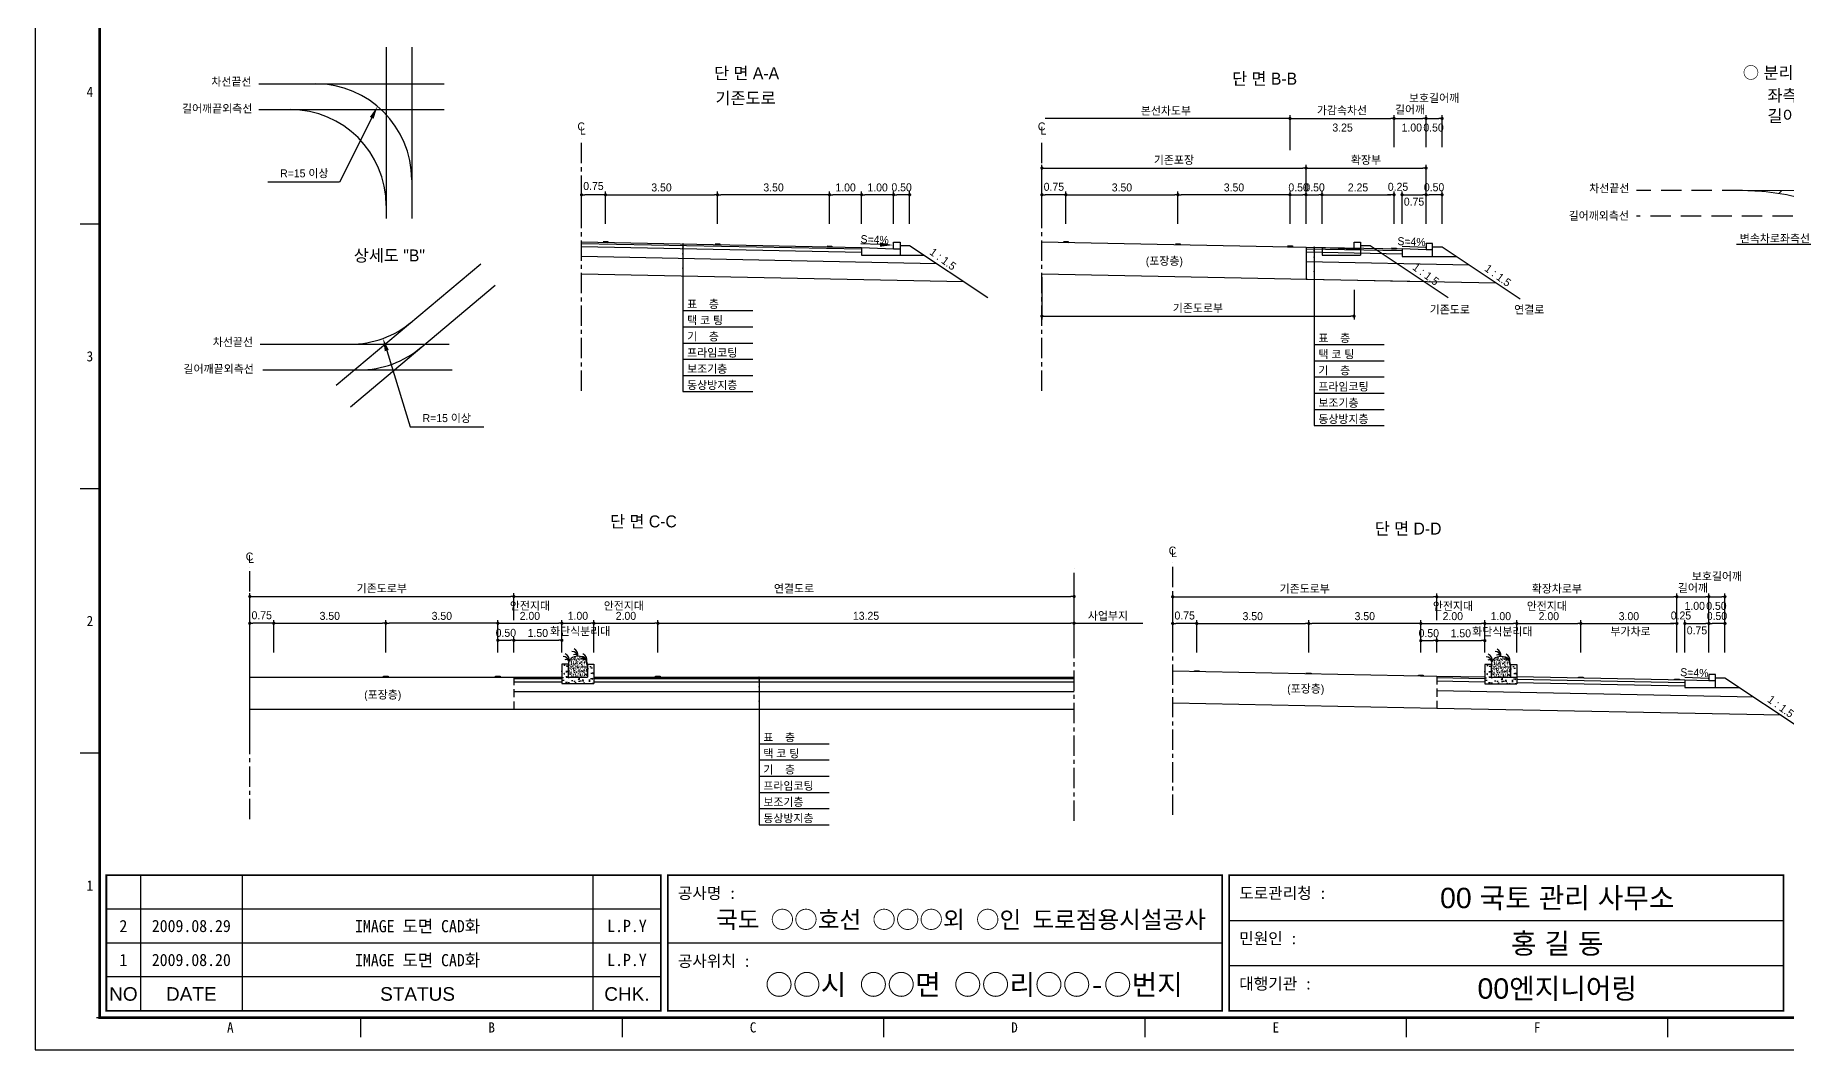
# Model space of a CAD drawing. Header units: millimetres. Extents: x 613 to 1037, y -1 to 298.
# Drawn here: x 613.3 to 886.9, y -1.1 to 157.5 of the extents above; entities that cross this region are included whole.
import ezdxf
from ezdxf.enums import TextEntityAlignment as Align

# ---------------------------------------------------------------- set-up
doc = ezdxf.new("R2010")
doc.units = ezdxf.units.MM
doc.linetypes.add('CENTER', pattern=[50.8, 31.75, -6.35, 6.35, -6.35])
doc.linetypes.add('HIDDEN', pattern=[9.525, 6.35, -3.175])
for name, color, linetype in [('CC-GSTR-0004', 4, 'Continuous'), ('CM-LANE-0030', 30, 'Continuous'), ('CZ-DIMT-0002', 7, 'Continuous'), ('CZ-EXST-0002', 1, 'Continuous'), ('CZ-LIN1-0007', 7, 'Continuous'), ('CZ-LIN2-0003', 3, 'Continuous'), ('CZ-LINE-0001', 7, 'Continuous'), ('CZ-TEXT-BOX0', 7, 'Continuous'), ('TITLE', 7, 'Continuous')]:
    doc.layers.add(name, color=color, linetype=linetype)
doc.styles.add('견고딕', font='arial.ttf')
doc.styles.add('돋움', font='')
doc.styles.add('돋음체', font='')
doc.styles.get('돋움').set_extended_font_data('Dotum')
doc.styles.get('돋음체').set_extended_font_data('DotumChe')

# ---------------------------------------------------------------- blocks, each defined once
blk = doc.blocks.new('_Dot')
at = {"color": 0, "linetype": 'ByBlock', "lineweight": -2}
blk.add_line((-0.5, 0), (-1, 0), dxfattribs=at)
at = {"color": 0, "linetype": 'ByBlock', "const_width": 0.5}
blk.add_lwpolyline([(-0.25, 0, 1), (0.25, 0, 1)], format="xyb", close=True, dxfattribs=at)

msp = doc.modelspace()

# ---------------------------------------------------------------- hatches: boundary and pattern name
at = {"layer": 'CM-LANE-0030'}
h = msp.add_hatch(dxfattribs=at)
h.set_pattern_fill('ANSI31', color=256, scale=2, style=0)
h.set_pattern_definition([(45, (-399.896, 589.325), (-4.490128, 4.490128), [])])
h.paths.add_polyline_path([(974.89, 123.22, -0.191871), (999.99, 133.22), (879.99, 133.22, -0.191871), (905.09, 123.22)])
h.paths.add_polyline_path([(901.81, 127.22, 0.002096), (901.56, 127.4, -0.732581), (902.13, 129.22), (977.86, 129.22, -0.732581), (978.43, 127.4, 0.002096), (978.18, 127.22)], flags=16)
at = {"layer": 'CZ-EXST-0002'}
h = msp.add_hatch(dxfattribs=at)
h.set_pattern_fill('AR-SAND', color=256, scale=0.01, style=0)
h.set_pattern_definition([(37.5, (-412.51273, 3540.04363), (-0.016000313, 0.489413237), [0, -0.38608, 0, -0.4318, 0, -0.41275]), (7.5, (-412.5127, 3540.0436), (0.44952328, 0.7168251), [0, -0.20828, 0, -0.34798, 0, -0.13335]), (327.5, (-412.82515, 3540.04363), (0.79099237, 0.001437185), [0, -0.127, 0, -0.4572, 0, -0.5969]), (317.5, (-412.82515, 3540.0436), (0.76355645, 0.22292932), [0, -0.0635, 0, -0.29972, 0, -0.3429])])
edge = h.paths.add_edge_path()
edge.add_ellipse((698.11, 59.2), major_axis=(-1.5, 0), ratio=0.829212, start_angle=180, end_angle=360)
edge.add_line((696.61, 59.2), (696.61, 57.2))
edge.add_line((696.61, 57.2), (699.61, 57.2))
edge.add_line((699.61, 57.2), (699.61, 59.2))
h = msp.add_hatch(dxfattribs=at)
h.set_pattern_fill('AR-SAND', color=256, scale=0.01, style=0)
h.set_pattern_definition([(37.5, (-268.35805, 3539.99828), (-0.016000313, 0.489413237), [0, -0.38608, 0, -0.4318, 0, -0.41275]), (7.5, (-268.35805, 3539.9983), (0.44952328, 0.7168251), [0, -0.20828, 0, -0.34798, 0, -0.13335]), (327.5, (-268.67047, 3539.99828), (0.79099237, 0.001437185), [0, -0.127, 0, -0.4572, 0, -0.5969]), (317.5, (-268.6705, 3539.9983), (0.76355645, 0.22292932), [0, -0.0635, 0, -0.29972, 0, -0.3429])])
edge = h.paths.add_edge_path()
edge.add_ellipse((842.26, 59.15), major_axis=(-1.5, 0), ratio=0.829212, start_angle=180, end_angle=360)
edge.add_line((840.76, 59.15), (840.76, 57.15))
edge.add_line((840.76, 57.15), (843.76, 57.15))
edge.add_line((843.76, 57.15), (843.76, 59.15))
h = msp.add_hatch(dxfattribs=at)
h.set_pattern_fill('AR-CONC', color=256, scale=0.01, style=0)
h.set_pattern_definition([(50, (-412.5127, 3540.0436), (1.8218467, -0.15939086), [0.1905, -2.0955]), (355, (-412.5127, 3540.0436), (-0.3524283, 1.9105664), [0.1524, -1.6764]), (100.451, (-412.3609, 3540.0303), (1.469425, 1.7511669), [0.1619, -1.7809]), (46.1842, (-412.5127, 3540.5516), (2.7107904, -0.4204233), [0.28575, -3.14325]), (96.6356, (-412.2868, 3540.5166), (2.3740423, 2.4742556), [0.24285, -2.67135]), (351.184, (-412.5127, 3540.5516), (2.374046, 2.4742512), [0.2286, -2.5146]), (21, (-412.2587, 3540.4246), (1.5161488, -1.0226552), [0.1905, -2.0955]), (326, (-412.2587, 3540.4246), (0.6180203, 1.8418797), [0.1524, -1.6764]), (71.4514, (-412.1324, 3540.3394), (2.1341649, 0.8192286), [0.1619, -1.7809]), (37.5, (-412.5127, 3540.0436), (0.03088603, 0.84555039), [0, -1.65608, 0, -1.7018, 0, -1.68275]), (7.5, (-412.5127, 3540.0436), (0.66819663, 1.00180575), [0, -0.97028, 0, -1.61798, 0, -0.64135]), (327.5, (-413.07915, 3540.0436), (1.35590595, -0.05728744), [0, -0.635, 0, -1.9812, 0, -2.6289]), (317.5, (-413.3332, 3540.0436), (1.4812918, 0.2542649), [0, -0.8255, 0, -1.31572, 0, -1.8669])])
h.paths.add_polyline_path([(700.61, 56.2), (700.61, 59.2), (699.61, 59.2), (699.61, 57.2), (696.61, 57.2), (696.61, 59.2), (695.61, 59.2), (695.61, 56.2)])
h = msp.add_hatch(dxfattribs=at)
h.set_pattern_fill('AR-CONC', color=256, scale=0.01, style=0)
h.set_pattern_definition([(50, (-268.358, 3539.9983), (1.8218467, -0.15939086), [0.1905, -2.0955]), (355, (-268.358, 3539.9983), (-0.3524283, 1.9105664), [0.1524, -1.6764]), (100.451, (-268.2062, 3539.985), (1.469425, 1.7511669), [0.1619, -1.7809]), (46.1842, (-268.358, 3540.5063), (2.7107904, -0.4204233), [0.28575, -3.14325]), (96.6356, (-268.1321, 3540.4712), (2.3740423, 2.4742556), [0.24285, -2.67135]), (351.184, (-268.358, 3540.5063), (2.374046, 2.4742512), [0.2286, -2.5146]), (21, (-268.104, 3540.3793), (1.5161488, -1.0226552), [0.1905, -2.0955]), (326, (-268.104, 3540.3793), (0.6180203, 1.8418797), [0.1524, -1.6764]), (71.4514, (-267.9777, 3540.294), (2.1341649, 0.8192286), [0.1619, -1.7809]), (37.5, (-268.35805, 3539.9983), (0.03088603, 0.84555039), [0, -1.65608, 0, -1.7018, 0, -1.68275]), (7.5, (-268.35805, 3539.9983), (0.66819663, 1.00180575), [0, -0.97028, 0, -1.61798, 0, -0.64135]), (327.5, (-268.9245, 3539.9983), (1.35590595, -0.05728744), [0, -0.635, 0, -1.9812, 0, -2.6289]), (317.5, (-269.1785, 3539.9983), (1.4812918, 0.2542649), [0, -0.8255, 0, -1.31572, 0, -1.8669])])
h.paths.add_polyline_path([(844.76, 56.15), (844.76, 59.15), (843.76, 59.15), (843.76, 57.15), (840.76, 57.15), (840.76, 59.15), (839.76, 59.15), (839.76, 56.15)])
at = {"layer": 'CZ-LIN1-0007'}
for points in [[(702.79, 125.11), (702.79, 125.23), (702.04, 125.25), (702.04, 125.12)], [(720.29, 124.76), (720.29, 124.88), (719.54, 124.9), (719.54, 124.77)], [(737.79, 124.41), (737.79, 124.53), (737.04, 124.55), (737.04, 124.42)], [(774.7, 125.11), (774.7, 125.24), (773.95, 125.25), (773.95, 125.13)], [(792.2, 124.76), (792.2, 124.89), (791.45, 124.9), (791.45, 124.78)], [(809.7, 124.41), (809.7, 124.54), (808.95, 124.55), (808.95, 124.43)], [(825.95, 124.09), (825.95, 124.21), (825.2, 124.23), (825.2, 124.1)], [(795.13, 58.04), (795.14, 58.17), (794.39, 58.18), (794.38, 58.06)], [(812.63, 57.69), (812.64, 57.82), (811.89, 57.83), (811.88, 57.71)], [(830.13, 57.34), (830.14, 57.47), (829.39, 57.48), (829.38, 57.36)], [(668.48, 57.2), (668.48, 57.32), (667.73, 57.32), (667.73, 57.2)], [(685.98, 57.2), (685.98, 57.32), (685.23, 57.32), (685.23, 57.2)], [(710.98, 57.2), (710.98, 57.32), (710.23, 57.32), (710.23, 57.2)], [(855.14, 57.04), (855.14, 57.17), (854.39, 57.18), (854.39, 57.06)], [(870.14, 56.74), (870.14, 56.87), (869.39, 56.88), (869.39, 56.76)]]:
    msp.add_hatch(color=256, dxfattribs=at).paths.add_polyline_path(points)

# ---------------------------------------------------------------- linework, layer by layer
at = {"color": 0, "linetype": 'ByBlock', "lineweight": -2}
msp.add_line((809.08, 144.46), (808.83, 144.46), dxfattribs=at)
at = {"color": 0, "linetype": 'ByBlock', "const_width": 0.25}
msp.add_lwpolyline([(809.2, 144.46, 1), (809.45, 144.46, 1)], format="xyb", close=True, dxfattribs=at)
at = {"layer": 'CC-GSTR-0004'}
for p, q in [((742.42, 124.32), (747.42, 124.12)), ((742.42, 124.32), (742.42, 123.12)), ((747.42, 125.12), (748.42, 125.12)), ((747.42, 124.12), (747.42, 125.12)), ((747.42, 124.12), (748.42, 124.12)), ((748.42, 125.12), (748.42, 123.12)), ((742.42, 123.12), (748.42, 123.12))]:
    msp.add_line(p, q, dxfattribs=at)
for points in [[(831.58, 123.92), (830.58, 123.92), (826.83, 124.07), (826.83, 122.92), (831.58, 122.92), (831.58, 124.92), (830.58, 124.92), (830.58, 123.92)], [(875.76, 56.58), (874.76, 56.58), (871.01, 56.73), (871.01, 55.58), (875.76, 55.58), (875.76, 57.58), (874.76, 57.58), (874.76, 56.58)]]:
    msp.add_lwpolyline(points, dxfattribs=at)
at = {"layer": 'CM-LANE-0030', "const_width": 0.15}
msp.add_lwpolyline([(879.99, 133.22), (999.99, 133.22, 0.191871), (974.89, 123.22), (905.09, 123.22, 0.191871)], format="xyb", close=True, dxfattribs=at)
at = {"layer": 'CZ-EXST-0002'}
for p, q in [((668.17, 155.61), (668.17, 128.83)), ((672.15, 155.61), (672.15, 128.83)), ((648.28, 149.88), (677.22, 149.88)), ((648.28, 145.86), (677.22, 145.86)), ((770.58, 125.19), (814.33, 124.32)), ((814.33, 124.32), (814.33, 123.12)), ((814.33, 124.32), (819.33, 124.12)), ((819.33, 124.12), (819.33, 125.12)), ((819.33, 125.12), (820.33, 125.12)), ((819.33, 124.12), (820.33, 124.12)), ((820.33, 125.12), (820.33, 123.12)), ((820.33, 124.62), (821.83, 124.62)), ((821.83, 124.62), (834.03, 116.48)), ((660.38, 102.77), (682.93, 121.76)), ((814.33, 123.12), (820.33, 123.12)), ((662.59, 99.4), (685.19, 118.43)), ((770.58, 120.19), (830.25, 119)), ((648.5, 109.19), (677.98, 109.19)), ((648.92, 105.19), (678.46, 105.19)), ((832.26, 57.3), (791.01, 58.13)), ((646.86, 57.2), (688.11, 57.2)), ((646.86, 52.2), (688.11, 52.2)), ((832.26, 52.3), (791.01, 53.13))]:
    msp.add_line(p, q, dxfattribs=at)
at = {"layer": 'CZ-LIN1-0007'}
for p, q in [((702.04, 125.25), (702.79, 125.23)), ((702.04, 125.12), (702.79, 125.11)), ((702.79, 125.23), (702.79, 125.11)), ((719.54, 124.9), (720.29, 124.88)), ((719.54, 124.77), (720.29, 124.76)), ((720.29, 124.88), (720.29, 124.76)), ((737.04, 124.55), (737.79, 124.53)), ((737.04, 124.42), (737.79, 124.41)), ((737.79, 124.53), (737.79, 124.41)), ((773.95, 125.25), (774.7, 125.24)), ((773.95, 125.13), (774.7, 125.11)), ((774.7, 125.24), (774.7, 125.11)), ((791.45, 124.9), (792.2, 124.89)), ((791.45, 124.78), (792.2, 124.76)), ((792.2, 124.89), (792.2, 124.76)), ((808.95, 124.55), (809.7, 124.54)), ((808.95, 124.43), (809.7, 124.41)), ((809.7, 124.54), (809.7, 124.41)), ((825.2, 124.23), (825.95, 124.21)), ((825.2, 124.1), (825.95, 124.09)), ((825.95, 124.21), (825.95, 124.09)), ((794.38, 58.06), (794.39, 58.18)), ((795.13, 58.04), (794.38, 58.06)), ((794.39, 58.18), (795.14, 58.17)), ((795.14, 58.17), (795.13, 58.04)), ((811.88, 57.71), (811.89, 57.83)), ((812.63, 57.69), (811.88, 57.71)), ((811.89, 57.83), (812.64, 57.82)), ((812.64, 57.82), (812.63, 57.69)), ((829.38, 57.36), (829.39, 57.48)), ((829.39, 57.48), (830.14, 57.47)), ((830.14, 57.47), (830.13, 57.34)), ((667.73, 57.32), (668.48, 57.32)), ((667.73, 57.2), (667.73, 57.32)), ((668.48, 57.2), (667.73, 57.2)), ((668.48, 57.32), (668.48, 57.2)), ((685.23, 57.32), (685.98, 57.32)), ((685.23, 57.2), (685.23, 57.32)), ((685.98, 57.2), (685.23, 57.2)), ((685.98, 57.32), (685.98, 57.2)), ((710.23, 57.2), (710.23, 57.32)), ((710.23, 57.32), (710.98, 57.32)), ((710.98, 57.2), (710.23, 57.2)), ((710.98, 57.32), (710.98, 57.2)), ((830.13, 57.34), (829.38, 57.36)), ((854.39, 57.06), (854.39, 57.18)), ((854.39, 57.18), (855.14, 57.17)), ((855.14, 57.04), (854.39, 57.06)), ((855.14, 57.17), (855.14, 57.04)), ((869.39, 56.88), (870.14, 56.87)), ((869.39, 56.76), (869.39, 56.88)), ((870.14, 56.74), (869.39, 56.76)), ((870.14, 56.87), (870.14, 56.74))]:
    msp.add_line(p, q, dxfattribs=at)
at = {"layer": 'CZ-LIN2-0003'}
for p, q in [((698.67, 125.19), (742.42, 124.32)), ((698.67, 124.94), (742.42, 124.07)), ((698.67, 124.44), (742.42, 123.57)), ((748.42, 124.62), (749.92, 124.62)), ((749.92, 124.62), (762.12, 116.48)), ((811.83, 124.37), (811.83, 119.37)), ((811.83, 124.37), (826.83, 124.07)), ((811.83, 124.12), (826.83, 123.82)), ((811.83, 123.62), (826.83, 123.32)), ((831.58, 124.42), (833.08, 124.42)), ((833.08, 124.42), (845.28, 116.28)), ((698.67, 122.94), (754.09, 121.83)), ((748.42, 123.12), (752.17, 123.12)), ((811.83, 122.12), (837.29, 121.61)), ((831.58, 122.92), (835.33, 122.92)), ((698.67, 120.19), (758.34, 119)), ((811.83, 119.37), (841.54, 118.77)), ((696.61, 59.2), (695.61, 59.2)), ((695.61, 59.2), (695.61, 56.2)), ((696.61, 59.2), (696.61, 57.2)), ((699.61, 59.2), (700.61, 59.2)), ((699.61, 59.2), (699.61, 57.2)), ((700.61, 59.2), (700.61, 56.2)), ((840.76, 59.15), (839.76, 59.15)), ((839.76, 59.15), (839.76, 56.15)), ((840.76, 59.15), (840.76, 57.15)), ((843.76, 59.15), (844.76, 59.15)), ((843.76, 59.15), (843.76, 57.15)), ((844.76, 59.15), (844.76, 56.15)), ((688.11, 57.2), (695.61, 57.2)), ((688.11, 56.95), (695.61, 56.95)), ((688.11, 56.45), (695.61, 56.45)), ((688.11, 54.95), (775.61, 54.95)), ((695.61, 56.2), (700.61, 56.2)), ((696.61, 57.2), (699.61, 57.2)), ((700.61, 57.2), (775.61, 57.2)), ((700.61, 56.95), (775.61, 56.95)), ((700.61, 56.45), (775.61, 56.45)), ((839.76, 57.15), (832.26, 57.3)), ((839.76, 56.9), (832.26, 57.05)), ((839.76, 56.4), (832.26, 56.55)), ((881.79, 54.06), (832.26, 55.05)), ((839.76, 56.15), (844.76, 56.15)), ((840.76, 57.15), (843.76, 57.15)), ((843.76, 57.15), (844.76, 57.15)), ((871.01, 56.73), (844.76, 57.25)), ((871.01, 56.28), (844.76, 56.8)), ((871.01, 55.78), (844.76, 56.3)), ((875.76, 57.08), (877.26, 57.08)), ((875.76, 55.58), (879.51, 55.58)), ((877.26, 57.08), (889.46, 48.94)), ((688.11, 52.2), (775.61, 52.2)), ((886.04, 51.23), (832.26, 52.3))]:
    msp.add_line(p, q, dxfattribs=at)
for centre, radius, start, end in [((657.15, 134.88), 15, 0, 90), ((653.17, 130.86), 15, 0, 90), ((662.53, 124.19), 15, 270, 310.097), ((663.99, 120.19), 15, 270, 310.097), ((695.84, 59.54), 0.88, 7.8639, 92.7752), ((695.73, 59.88), 1, 347.1802, 67.3267), ((697.23, 60.32), 0.88, 7.8639, 92.7752), ((697.69, 60.29), 0.44, 19.771, 124.0366), ((697.13, 60.66), 1, 347.1802, 67.3267), ((698.63, 59.54), 0.88, 7.8639, 92.7752), ((698.52, 59.88), 1, 347.1802, 67.3267), ((839.99, 59.49), 0.88, 7.8639, 92.7752), ((839.89, 59.83), 1, 347.1802, 67.3267), ((841.39, 60.28), 0.88, 7.8639, 92.7752), ((841.85, 60.25), 0.44, 19.771, 124.0366), ((841.28, 60.62), 1, 347.1802, 67.3267), ((842.78, 59.49), 0.88, 7.8639, 92.7752), ((842.68, 59.83), 1, 347.1802, 67.3267), ((696.3, 59.51), 0.44, 19.771, 124.0366), ((699.09, 59.51), 0.44, 19.771, 124.0366), ((840.45, 59.46), 0.44, 19.771, 124.0366), ((843.24, 59.46), 0.44, 19.771, 124.0366)]:
    msp.add_arc(centre, radius, start, end, dxfattribs=at)
for centre in [(698.11, 59.2), (842.26, 59.15)]:
    msp.add_ellipse(centre, major_axis=(-1.5, 0), ratio=0.829212, start_param=3.141593, end_param=6.283185, dxfattribs=at)
at = {"layer": 'CZ-LINE-0001'}
for p, q in [((808.83, 144.46), (771.08, 144.46)), ((809.33, 139.49), (809.33, 144.96)), ((809.33, 139.99), (809.33, 144.96)), ((809.83, 144.46), (825.08, 144.46)), ((825.58, 139.99), (825.58, 144.96)), ((825.58, 139.99), (825.58, 144.96)), ((826.08, 144.46), (830.08, 144.46)), ((830.58, 139.99), (830.58, 144.96)), ((830.58, 139.99), (830.58, 144.96)), ((831.08, 144.46), (832.58, 144.46)), ((833.08, 139.99), (833.08, 144.96)), ((770.58, 133.04), (770.58, 137.22)), ((811.83, 133.04), (811.83, 137.22)), ((811.83, 133.04), (811.83, 137.22)), ((830.58, 133.04), (830.58, 137.22)), ((771.08, 136.72), (811.33, 136.72)), ((812.33, 136.72), (830.08, 136.72)), ((698.67, 127.98), (698.67, 133.04)), ((701.92, 132.54), (699.17, 132.54)), ((702.42, 127.98), (702.42, 133.04)), ((702.42, 127.98), (702.42, 133.04)), ((702.92, 132.54), (719.42, 132.54)), ((719.92, 127.98), (719.92, 133.04)), ((719.92, 127.98), (719.92, 133.04)), ((736.92, 132.54), (720.42, 132.54)), ((737.42, 127.98), (737.42, 133.04)), ((737.42, 127.98), (737.42, 133.04)), ((741.92, 132.54), (737.92, 132.54)), ((742.42, 127.98), (742.42, 133.04)), ((742.42, 127.98), (742.42, 133.04)), ((746.92, 132.54), (742.92, 132.54)), ((747.42, 130.43), (747.42, 133.04)), ((747.42, 127.98), (747.42, 133.04)), ((749.42, 132.54), (747.92, 132.54)), ((749.92, 127.98), (749.92, 133.04)), ((770.58, 127.99), (770.58, 133.04)), ((773.83, 132.54), (771.08, 132.54)), ((774.33, 127.99), (774.33, 133.04)), ((774.33, 127.99), (774.33, 133.04)), ((774.83, 132.54), (791.33, 132.54)), ((791.83, 127.99), (791.83, 133.04)), ((791.83, 127.99), (791.83, 133.04)), ((808.83, 132.54), (792.33, 132.54)), ((809.33, 127.99), (809.33, 133.04)), ((809.33, 127.99), (809.33, 133.04)), ((809.83, 132.54), (811.33, 132.54)), ((811.83, 127.99), (811.83, 133.04)), ((811.83, 127.99), (811.83, 133.04)), ((812.33, 132.54), (813.83, 132.54)), ((814.33, 127.99), (814.33, 133.04)), ((814.33, 127.99), (814.33, 133.04)), ((814.83, 132.54), (825.08, 132.54)), ((825.08, 132.54), (824.58, 132.54)), ((825.58, 127.99), (825.58, 133.04)), ((825.58, 127.99), (825.58, 133.04)), ((826.83, 127.99), (826.83, 133.04)), ((826.83, 127.99), (826.83, 133.04)), ((827.33, 132.54), (830.08, 132.54)), ((827.33, 132.54), (827.83, 132.54)), ((830.58, 130.43), (830.58, 133.04)), ((830.58, 127.99), (830.58, 133.04)), ((832.58, 132.54), (831.08, 132.54)), ((833.08, 127.99), (833.08, 133.04)), ((714.52, 124.87), (714.52, 101.79)), ((813.11, 124.35), (813.11, 96.48)), ((770.58, 119.69), (770.58, 113.08)), ((819.33, 117.69), (819.33, 113.08)), ((714.52, 114.45), (725.45, 114.45)), ((771.08, 113.58), (818.83, 113.58)), ((714.52, 111.92), (725.45, 111.92)), ((714.52, 109.38), (725.45, 109.38)), ((714.52, 106.85), (725.45, 106.85)), ((813.11, 109.14), (824.04, 109.14)), ((714.52, 104.32), (725.45, 104.32)), ((813.11, 106.61), (824.04, 106.61)), ((813.11, 104.08), (824.04, 104.08)), ((714.52, 101.79), (725.45, 101.79)), ((813.11, 101.55), (824.04, 101.55)), ((813.11, 99.01), (824.04, 99.01)), ((813.11, 96.48), (824.04, 96.48)), ((646.86, 66.1), (646.86, 70.28)), ((647.36, 69.78), (687.61, 69.78)), ((688.11, 66.1), (688.11, 70.28)), ((688.11, 66.1), (688.11, 70.28)), ((688.61, 69.78), (775.11, 69.78)), ((775.61, 66.1), (775.61, 70.28)), ((791.01, 66.06), (791.01, 70.23)), ((791.51, 69.73), (831.76, 69.73)), ((832.26, 66.06), (832.26, 70.23)), ((832.26, 66.06), (832.26, 70.23)), ((832.76, 69.73), (869.26, 69.73)), ((869.76, 66.06), (869.76, 70.23)), ((869.76, 65.26), (869.76, 70.23)), ((870.26, 69.73), (874.26, 69.73)), ((874.76, 65.26), (874.76, 70.23)), ((874.76, 65.26), (874.76, 70.23)), ((875.26, 69.73), (876.76, 69.73)), ((877.26, 65.26), (877.26, 70.23)), ((646.86, 46.02), (646.86, 66.43)), ((646.86, 61.05), (646.86, 66.1)), ((650.61, 61.05), (650.61, 66.1)), ((650.61, 61.05), (650.61, 66.1)), ((668.11, 61.05), (668.11, 66.1)), ((668.11, 61.05), (668.11, 66.1)), ((685.61, 61.05), (685.61, 66.1)), ((685.61, 61.05), (685.61, 66.1)), ((695.61, 61.05), (695.61, 66.1)), ((695.61, 61.05), (695.61, 66.1)), ((700.61, 61.05), (700.61, 66.1)), ((700.61, 61.05), (700.61, 66.1)), ((710.61, 61.05), (710.61, 66.1)), ((710.61, 61.05), (710.61, 66.1)), ((775.61, 61.05), (775.61, 66.1)), ((791.01, 61.01), (791.01, 66.06)), ((794.76, 61.01), (794.76, 66.06)), ((794.76, 61.01), (794.76, 66.06)), ((812.26, 61.01), (812.26, 66.06)), ((812.26, 61.01), (812.26, 66.06)), ((829.76, 61.01), (829.76, 66.06)), ((829.76, 61.01), (829.76, 66.06)), ((839.76, 61.01), (839.76, 66.06)), ((839.76, 61.01), (839.76, 66.06)), ((844.76, 61.01), (844.76, 66.06)), ((844.76, 61.01), (844.76, 66.06)), ((854.76, 61.01), (854.76, 66.06)), ((854.76, 61.01), (854.76, 66.06)), ((869.76, 61.01), (869.76, 66.06)), ((869.76, 61.01), (869.76, 66.06)), ((871.01, 61.01), (871.01, 66.06)), ((871.01, 61.01), (871.01, 66.06)), ((874.76, 63.45), (874.76, 66.06)), ((874.76, 61.01), (874.76, 66.06)), ((877.26, 61.01), (877.26, 66.06)), ((650.11, 65.6), (647.36, 65.6)), ((651.11, 65.6), (667.61, 65.6)), ((685.11, 65.6), (668.61, 65.6)), ((685.61, 61.05), (685.61, 63.43)), ((686.11, 65.6), (695.11, 65.6)), ((688.11, 61.05), (688.11, 63.43)), ((688.11, 61.05), (688.11, 63.43)), ((695.61, 61.05), (695.61, 63.43)), ((696.11, 65.6), (700.11, 65.6)), ((701.11, 65.6), (710.11, 65.6)), ((711.11, 65.6), (775.11, 65.6)), ((775.61, 65.6), (786.32, 65.6)), ((794.26, 65.56), (791.51, 65.56)), ((795.26, 65.56), (811.76, 65.56)), ((829.26, 65.56), (812.76, 65.56)), ((829.76, 61.01), (829.76, 63.38)), ((830.26, 65.56), (839.26, 65.56)), ((832.26, 61.01), (832.26, 63.38)), ((832.26, 61.01), (832.26, 63.38)), ((839.76, 61.01), (839.76, 63.38)), ((840.26, 65.56), (844.26, 65.56)), ((845.26, 65.56), (854.26, 65.56)), ((855.26, 65.56), (869.26, 65.56)), ((869.26, 65.56), (868.76, 65.56)), ((871.51, 65.56), (874.26, 65.56)), ((871.51, 65.56), (872.01, 65.56)), ((876.76, 65.56), (875.26, 65.56)), ((686.11, 62.93), (687.61, 62.93)), ((688.61, 62.93), (695.11, 62.93)), ((830.26, 62.88), (831.76, 62.88)), ((832.76, 62.88), (839.26, 62.88)), ((726.42, 57.2), (726.42, 34.11)), ((726.42, 46.77), (737.36, 46.77)), ((726.42, 44.24), (737.36, 44.24)), ((726.42, 41.71), (737.36, 41.71)), ((726.42, 39.18), (737.36, 39.18)), ((726.42, 36.65), (737.36, 36.65)), ((726.42, 34.11), (737.36, 34.11))]:
    msp.add_line(p, q, dxfattribs=at)
at = {"layer": 'CZ-LINE-0001', "linetype": 'CENTER', "ltscale": 0.1}
for p, q in [((698.67, 101.91), (698.67, 141.29)), ((770.58, 101.92), (770.58, 141.3)), ((646.86, 34.98), (646.86, 74.36)), ((775.61, 34.73), (775.61, 74.11)), ((791.01, 35.66), (791.01, 75.04))]:
    msp.add_line(p, q, dxfattribs=at)
at = {"layer": 'CZ-LINE-0001', "linetype": 'HIDDEN', "ltscale": 0.5}
for p, q in [((879.99, 133.22), (863.47, 133.22)), ((902.13, 129.22), (863.47, 129.22))]:
    msp.add_line(p, q, dxfattribs=at)
at = {"layer": 'CZ-LINE-0001', "linetype": 'HIDDEN', "ltscale": 0.2}
for p, q in [((688.11, 57.2), (688.11, 52.2)), ((832.26, 57.3), (832.26, 52.3))]:
    msp.add_line(p, q, dxfattribs=at)
at = {"layer": 'CZ-LINE-0001'}
for points in [[(665.91, 144.55), (660.9, 134.53), (649.67, 134.53)], [(892.33, 128.96), (891.28, 124.77), (879.05, 124.77)], [(745.29, 124.76), (742.29, 124.88)], [(830.47, 124.33), (826.83, 124.48)], [(668.26, 108.19), (671.91, 96.3), (683.41, 96.3)], [(874.65, 56.99), (871.01, 57.13)]]:
    msp.add_lwpolyline(points, dxfattribs=at)
at = {"layer": 'CZ-LINE-0001', "linetype": 'ByBlock'}
for centre, start, end in [((714.52, 124.81), 0, 180), ((714.52, 124.81), 0, 180), ((714.52, 124.81), 180, 0), ((714.52, 124.81), 180, 0), ((714.52, 124.61), 0, 180), ((714.52, 124.61), 0, 180), ((714.52, 124.61), 180, 0), ((714.52, 124.61), 180, 0), ((714.52, 124.37), 0, 180), ((714.52, 124.37), 0, 180), ((714.52, 124.37), 180, 0), ((714.52, 124.37), 180, 0), ((714.51, 124.12), 0, 180), ((714.51, 124.12), 0, 180), ((714.51, 124.12), 180, 0), ((714.51, 124.12), 180, 0), ((714.51, 123.33), 0, 180), ((714.51, 123.33), 0, 180), ((714.51, 123.33), 180, 0), ((714.51, 123.33), 180, 0), ((813.1, 123.6), 0, 180), ((813.1, 123.6), 0, 180), ((813.1, 123.6), 180, 0), ((813.1, 123.6), 180, 0), ((813.11, 124.29), 0, 180), ((813.11, 124.29), 0, 180), ((813.11, 124.29), 180, 0), ((813.11, 124.29), 180, 0), ((813.11, 124.08), 0, 180), ((813.11, 124.08), 0, 180), ((813.11, 124.08), 180, 0), ((813.11, 124.08), 180, 0), ((813.11, 123.85), 0, 180), ((813.11, 123.85), 0, 180), ((813.11, 123.85), 180, 0), ((813.11, 123.85), 180, 0), ((714.51, 121.09), 0, 180), ((714.51, 121.09), 0, 180), ((714.51, 121.09), 180, 0), ((714.51, 121.09), 180, 0), ((813.1, 122.8), 0, 180), ((813.1, 122.8), 0, 180), ((813.1, 122.8), 180, 0), ((813.1, 122.8), 180, 0), ((813.1, 120.56), 0, 180), ((813.1, 120.56), 0, 180), ((813.1, 120.56), 180, 0), ((813.1, 120.56), 180, 0), ((726.42, 56.45), 0, 180), ((726.42, 56.45), 0, 180), ((726.42, 56.45), 180, 0), ((726.42, 56.45), 180, 0), ((726.42, 55.65), 0, 180), ((726.42, 55.65), 0, 180), ((726.42, 55.65), 180, 0), ((726.42, 55.65), 180, 0), ((726.42, 57.14), 0, 180), ((726.42, 57.14), 0, 180), ((726.42, 57.14), 180, 0), ((726.42, 57.14), 180, 0), ((726.42, 56.93), 0, 180), ((726.42, 56.93), 0, 180), ((726.42, 56.93), 180, 0), ((726.42, 56.93), 180, 0), ((726.42, 56.7), 0, 180), ((726.42, 56.7), 0, 180), ((726.42, 56.7), 180, 0), ((726.42, 56.7), 180, 0), ((726.42, 53.42), 0, 180), ((726.42, 53.42), 0, 180), ((726.42, 53.42), 180, 0), ((726.42, 53.42), 180, 0)]:
    msp.add_arc(centre, 0.0625, start, end, dxfattribs=at)
at = {"layer": 'CZ-LINE-0001'}
for points in [[(665.61, 144.7), (666.8, 146.34), (666.2, 144.4)], [(745.3, 125.09), (747.29, 124.68), (745.27, 124.42)], [(667.94, 108.09), (667.68, 110.1), (668.58, 108.29)]]:
    msp.add_solid(points, dxfattribs=at)
at = {"layer": 'TITLE', "color": 7, "linetype": 'Continuous'}
for p, q in [((623.4, 127.95), (620.38, 127.95)), ((623.4, 86.62), (620.38, 86.62)), ((623.4, 45.29), (620.38, 45.29)), ((664.23, 0.94), (664.23, 3.96)), ((705.05, 0.94), (705.05, 3.96)), ((745.88, 0.94), (745.88, 3.96)), ((786.7, 0.94), (786.7, 3.96)), ((827.53, 0.94), (827.53, 3.96)), ((868.35, 0.94), (868.35, 3.96))]:
    msp.add_line(p, q, dxfattribs=at)
at = {"layer": 'TITLE', "ltscale": 150}
for p, q in [((629.77, 26.24), (629.77, 5.02)), ((645.69, 26.24), (645.69, 5.02)), ((700.46, 26.24), (700.46, 5.02)), ((711.07, 20.94), (624.46, 20.94)), ((799.81, 19.17), (886.42, 19.17)), ((711.07, 15.63), (624.46, 15.63)), ((798.75, 15.63), (712.14, 15.63)), ((799.81, 12.1), (886.42, 12.1)), ((711.07, 10.33), (624.46, 10.33))]:
    msp.add_line(p, q, dxfattribs=at)
at = {"layer": 'TITLE'}
msp.add_line((1031.76, 3.96), (622.9, 3.96), dxfattribs=at)
msp.add_lwpolyline([(613.32, -1.07), (1036.68, -1.07), (1036.68, 298.3), (613.32, 298.3)], close=True, dxfattribs=at)
at = {"layer": 'TITLE', "linetype": 'Continuous', "const_width": 0.403}
msp.add_lwpolyline([(623.4, 3.96), (623.4, 293.26), (1031.65, 293.26), (1031.65, 3.96)], close=True, dxfattribs=at)
at = {"layer": 'TITLE', "ltscale": 150, "const_width": 0.265}
for points in [[(624.46, 26.24), (711.07, 26.24), (711.07, 5.02), (624.46, 5.02)], [(712.14, 26.24), (798.75, 26.24), (798.75, 5.02), (712.14, 5.02)], [(886.42, 5.02), (799.81, 5.02), (799.81, 26.24), (886.42, 26.24)]]:
    msp.add_lwpolyline(points, close=True, dxfattribs=at)

# ---------------------------------------------------------------- block references
at = {"layer": 'CZ-LINE-0001', "xscale": 0.5, "yscale": 0.5, "zscale": 0.5, "rotation": 180}
for p in [(809.33, 144.46), (825.58, 144.46), (830.58, 144.46), (770.58, 136.72), (811.83, 136.72), (698.67, 132.54), (702.42, 132.54), (719.92, 132.54), (737.42, 132.54), (742.42, 132.54), (747.42, 132.54), (770.58, 132.54), (774.33, 132.54), (791.83, 132.54), (809.33, 132.54), (811.83, 132.54), (814.33, 132.54), (826.83, 132.54), (826.83, 132.54), (830.58, 132.54), (770.58, 113.58), (646.86, 69.78), (688.11, 69.78), (791.01, 69.73), (832.26, 69.73), (869.76, 69.73), (874.76, 69.73), (646.86, 65.6), (650.61, 65.6), (668.11, 65.6), (685.61, 65.6), (695.61, 65.6), (700.61, 65.6), (710.61, 65.6), (791.01, 65.56), (794.76, 65.56), (812.26, 65.56), (829.76, 65.56), (839.76, 65.56), (844.76, 65.56), (854.76, 65.56), (871.01, 65.56), (871.01, 65.56), (874.76, 65.56), (685.61, 62.93), (688.11, 62.93), (829.76, 62.88), (832.26, 62.88)]:
    msp.add_blockref('_Dot', p, dxfattribs=at)
at = {"layer": 'CZ-LINE-0001', "xscale": 0.5, "yscale": 0.5, "zscale": 0.5}
for p in [(825.58, 144.46), (830.58, 144.46), (833.08, 144.46), (811.83, 136.72), (830.58, 136.72), (702.42, 132.54), (719.92, 132.54), (737.42, 132.54), (742.42, 132.54), (747.42, 132.54), (749.92, 132.54), (774.33, 132.54), (791.83, 132.54), (809.33, 132.54), (811.83, 132.54), (814.33, 132.54), (825.58, 132.54), (825.58, 132.54), (830.58, 132.54), (833.08, 132.54), (819.33, 113.58), (688.11, 69.78), (775.61, 69.78), (832.26, 69.73), (869.76, 69.73), (874.76, 69.73), (877.26, 69.73), (650.61, 65.6), (668.11, 65.6), (685.61, 65.6), (695.61, 65.6), (700.61, 65.6), (710.61, 65.6), (775.61, 65.6), (794.76, 65.56), (812.26, 65.56), (829.76, 65.56), (839.76, 65.56), (844.76, 65.56), (854.76, 65.56), (869.76, 65.56), (869.76, 65.56), (874.76, 65.56), (877.26, 65.56), (688.11, 62.93), (695.61, 62.93), (832.26, 62.88), (839.76, 62.88)]:
    msp.add_blockref('_Dot', p, dxfattribs=at)

# ---------------------------------------------------------------- texts
at = {"layer": 'CZ-DIMT-0002', "style": '돋움'}
for s, p in [('차선끝선', (644, 150.21)), ('길어깨끝외측선', (641.77, 146.01)), ('C', (698.63, 143.22)), ('L', (698.89, 142.56)), ('C', (770.54, 143.22)), ('L', (770.8, 142.56)), ('R=15 이상', (655.38, 135.89)), ('차선끝선', (859.2, 133.55)), ('차선끝선', (644.23, 109.53)), ('길어깨끝외측선', (642, 105.33)), ('R=15 이상', (677.63, 97.65)), ('C', (646.82, 76.02)), ('C', (790.97, 76.95)), ('L', (791.23, 76.56)), ('L', (647.08, 75.63))]:
    msp.add_text(s, height=1.25, dxfattribs=at).set_placement(p, align=Align.MIDDLE_CENTER)
for s, p in [('○ 분리대 설치길이는 접속되는 도로의 길어깨외측선과 변속차로의', (880.04, 151.62)), ('좌측선에서 0.5m만큼 평행 이동한 선이 교차하는 지점까지의', (883.89, 148.06)), ('길이중 R=0.5로 마감되는 부분까지로 한다.', (883.89, 144.86))]:
    msp.add_text(s, height=1.875, dxfattribs=at).set_placement(p, align=Align.MIDDLE_LEFT)
for s, p in [('3.25', (815.95, 142.42)), ('1.00', (826.76, 142.42)), ('0.50', (830.16, 142.42)), ('길어깨외측선', (852.85, 128.64)), ('변속차로좌측선', (879.58, 125.09)), ('(포장층)', (786.81, 121.58)), ('표    층', (715.17, 114.84)), ('기존도로', (831.15, 113.98)), ('연결로', (844.34, 113.98)), ('택 코 팅', (715.17, 112.31)), ('기    층', (715.17, 109.77)), ('표    층', (813.76, 109.53)), ('프라임코팅', (715.17, 107.24)), ('택 코 팅', (813.76, 107)), ('보조기층', (715.17, 104.71)), ('기    층', (813.76, 104.47)), ('동상방지층', (715.17, 102.18)), ('프라임코팅', (813.76, 101.94)), ('보조기층', (813.76, 99.4)), ('동상방지층', (813.76, 96.87)), ('안전지대', (687.48, 67.7)), ('안전지대', (702.15, 67.7)), ('안전지대', (831.64, 67.66)), ('안전지대', (846.31, 67.66)), ('1.00', (870.95, 67.69)), ('0.50', (874.34, 67.69)), ('사업부지', (777.76, 66.13)), ('화단식분리대', (693.76, 63.73)), ('화단식분리대', (837.79, 63.68)), ('부가차로', (859.37, 63.68)), ('(포장층)', (664.73, 53.81)), ('(포장층)', (808.89, 54.74)), ('표    층', (727.07, 47.16)), ('택 코 팅', (727.07, 44.63)), ('기    층', (727.07, 42.1)), ('프라임코팅', (727.07, 39.57)), ('보조기층', (727.07, 37.04)), ('동상방지층', (727.07, 34.5))]:
    msp.add_text(s, height=1.25, dxfattribs=at).set_placement(p)
for s, rotation, p in [('S=4%', 357.7094, (744.46, 125.54)), ('S=4%', 357.7094, (828.31, 125.22)), ('1 : 1.5', 323.8881, (755.13, 122.5)), ('1 : 1.5', 323.8881, (830.55, 120.13)), ('1 : 1.5', 323.8881, (841.8, 119.93)), ('S=4%', 357.7094, (872.49, 57.88)), ('1 : 1.5', 323.8881, (885.98, 52.59))]:
    msp.add_text(s, height=1.25, rotation=rotation, dxfattribs=at).set_placement(p, align=Align.MIDDLE_CENTER)
at = {"layer": 'CZ-DIMT-0002', "insert": (789.95, 145.6), "char_height": 1.25, "attachment_point": 5, "style": '돋움'}
msp.add_mtext('본선차도부', dxfattribs=at)
at = {"layer": 'CZ-LINE-0001', "char_height": 1.25, "attachment_point": 5, "style": '돋움'}
for s, insert in [('\\A1;보호길어깨', (831.83, 147.58)), ('\\A1;가감속차선', (817.45, 145.66)), ('\\A1;길어깨', (828.08, 145.78)), ('\\A1;기존포장', (791.2, 137.91)), ('\\A1;확장부', (821.2, 137.91)), ('\\A1;0.75', (700.54, 133.9)), ('\\A1;3.50', (711.17, 133.68)), ('\\A1;3.50', (728.67, 133.68)), ('\\A1;1.00', (739.92, 133.68)), ('\\A1;1.00', (744.92, 133.68)), ('\\A1;0.50', (748.67, 133.7)), ('\\A1;0.75', (772.45, 133.78)), ('\\A1;3.50', (783.08, 133.68)), ('\\A1;3.50', (800.58, 133.68)), ('\\A1;0.50', (810.67, 133.69)), ('\\A1;0.50', (813.17, 133.69)), ('\\A1;2.25', (819.95, 133.68)), ('\\A1;0.25', (826.2, 133.78)), ('\\A1;0.50', (831.83, 133.71)), ('\\A1;0.75', (828.7, 131.46)), ('\\A1;기존도로부', (794.95, 114.77)), ('\\A1;기존도로부', (667.48, 70.97)), ('\\A1;연결도로', (731.86, 70.96)), ('\\A1;기존도로부', (811.63, 70.93)), ('\\A1;확장차로{\\fGulimChe|b0|i0|c129|p32;부}', (851.01, 70.93)), ('\\A1;길어깨', (872.26, 71.05)), ('\\A1;보호길어깨', (876.01, 72.85)), ('\\A1;0.75', (648.73, 66.84)), ('\\A1;3.50', (659.36, 66.74)), ('\\A1;3.50', (676.86, 66.74)), ('\\A1;2.00', (690.61, 66.74)), ('\\A1;1.00', (698.11, 66.75)), ('\\A1;2.00', (705.61, 66.74)), ('\\A1;13.25', (743.11, 66.75)), ('\\A1;0.75', (792.88, 66.8)), ('\\A1;3.50', (803.51, 66.7)), ('\\A1;3.50', (821.01, 66.7)), ('\\A1;2.00', (834.76, 66.7)), ('\\A1;1.00', (842.26, 66.7)), ('\\A1;2.00', (849.76, 66.7)), ('\\A1;3.00', (862.26, 66.7)), ('\\A1;0.25', (870.39, 66.8)), ('\\A1;0.50', (876.01, 66.72)), ('\\A1;0.50', (686.86, 64.09)), ('\\A1;1.50', (691.86, 64.07)), ('\\A1;0.50', (831.01, 64.04)), ('\\A1;1.50', (836.01, 64.02)), ('\\A1;0.75', (872.89, 64.48))]:
    msp.add_mtext(s, dxfattribs=dict(at, insert=insert))
at = {"layer": 'CZ-TEXT-BOX0', "style": '돋움'}
for s, p in [('단 면 A-A', (724.45, 151.54)), ('단 면 B-B', (805.36, 150.68)), ('기존도로', (724.3, 147.64)), ('상세도 "B"', (668.66, 123.06)), ('단 면 C-C', (708.34, 81.51)), ('단 면 D-D', (827.77, 80.39))]:
    msp.add_text(s, height=1.875, dxfattribs=at).set_placement(p, align=Align.MIDDLE_CENTER)
at = {"layer": 'TITLE', "color": 3, "linetype": 'Continuous', "style": '돋음체'}
for s, p in [('4', (621.89, 148.62)), ('3', (621.89, 107.29)), ('2', (621.89, 65.96)), ('1', (621.89, 24.63)), ('A', (643.82, 2.45)), ('B', (684.64, 2.45)), ('C', (725.47, 2.45)), ('D', (766.29, 2.45)), ('E', (807.11, 2.45)), ('F', (847.94, 2.45))]:
    msp.add_text(s, height=1.59, dxfattribs=at).set_placement(p, align=Align.MIDDLE)
at = {"layer": 'TITLE', "color": 7, "linetype": 'Continuous'}
for s, height, style, p in [('00 국토 관리 사무소', 3.1832, '견고딕', (851.07, 22.71)), ('국도 ○○호선 ○○○외 ○인 도로점용시설공사', 2.7, '돋음체', (757.94, 19.32)), ('홍 길 동', 3.183, '견고딕', (851.07, 15.63)), ('○○시 ○○면 ○○리○○-○번지', 3.1832, '돋음체', (759.97, 9.16)), ('00엔지니어링', 3.183, '견고딕', (851.07, 8.56))]:
    msp.add_text(s, height=height, dxfattribs=dict(at, style=style)).set_placement(p, align=Align.MIDDLE)
at = {"layer": 'TITLE', "style": '돋음체'}
for s, p in [('공사명 : ', (713.73, 22.53)), ('도로관리청 :', (801.4, 22.53)), ('민원인 :', (801.4, 15.46)), ('공사위치 :', (713.73, 11.92)), ('대행기관 :', (801.4, 8.38))]:
    msp.add_text(s, height=1.804, dxfattribs=at).set_placement(p)
at = {"layer": 'TITLE', "color": 1, "linetype": 'Continuous', "style": '돋음체'}
msp.add_text('2', height=1.91, dxfattribs=at).set_placement((627.12, 18.29), align=Align.MIDDLE)
at = {"layer": 'TITLE', "linetype": 'Continuous'}
for s, height, style, p in [('2009.08.29', 1.91, '돋음체', (637.73, 18.29)), ('L.P.Y', 1.91, '돋음체', (705.77, 18.29)), ('1', 1.91, '돋음체', (627.12, 12.98)), ('2009.08.20', 1.91, '돋음체', (637.73, 12.98)), ('L.P.Y', 1.91, '돋음체', (705.77, 12.98)), ('NO', 2.122, '견고딕', (627.12, 7.68)), ('DATE', 2.122, '견고딕', (637.73, 7.68)), ('STATUS', 2.122, '견고딕', (673.07, 7.68)), ('CHK.', 2.122, '견고딕', (705.77, 7.68))]:
    msp.add_text(s, height=height, dxfattribs=dict(at, style=style)).set_placement(p, align=Align.MIDDLE)
at = {"layer": 'TITLE', "style": '돋음체'}
for p in [(673.07, 18.29), (673.07, 12.98)]:
    msp.add_text('IMAGE 도면 CAD화', height=1.9099, dxfattribs=at).set_placement(p, align=Align.MIDDLE)

doc.saveas('drawing.dxf')
